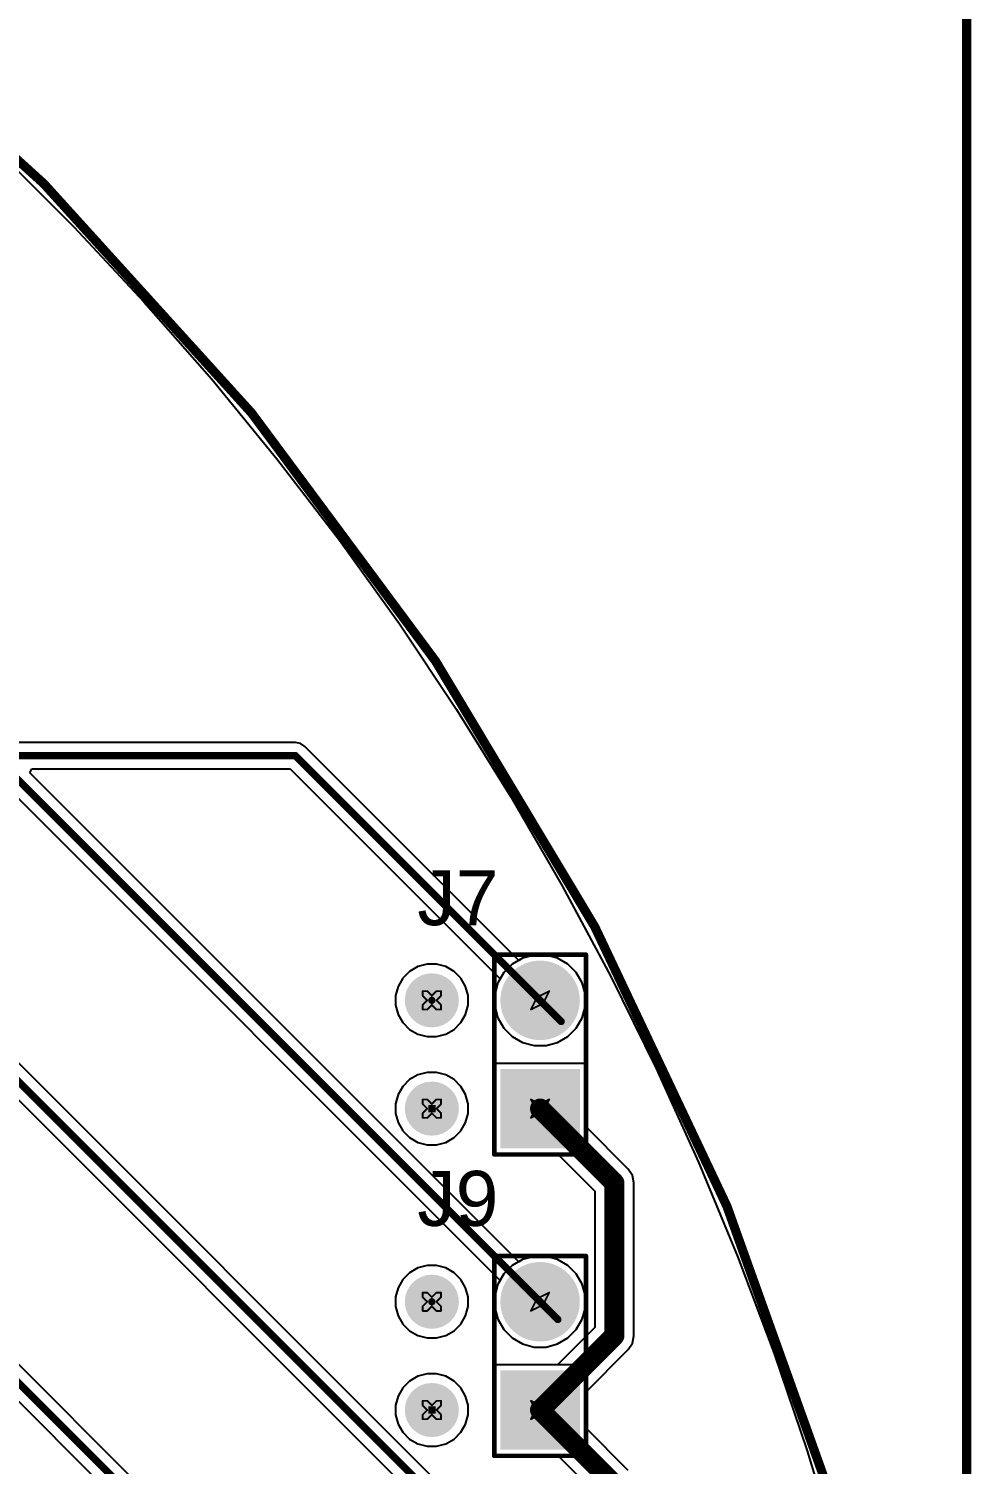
# Model space of a CAD drawing. Header units: inches. Extents: x -89 to 427, y -87 to 99.
# Drawn here: x 61.32 to 87.44, y 26.26 to 66.04 of the extents above; entities that cross this region are included whole.
import ezdxf

# ---------------------------------------------------------------- set-up
doc = ezdxf.new("R2010")
doc.units = ezdxf.units.IN
for name, color, linetype in [('Board_Outline', 56, 'Continuous'), ('Bottom Layer', 5, 'Continuous'), ('Bottom Solder', 6, 'Continuous'), ('Dimension', 6, 'Continuous'), ('Drill Drawing', 1, 'Continuous'), ('Multi-Layer', 9, 'Continuous'), ('Pad Holes', 156, 'Continuous'), ('Top Layer', 1, 'Continuous'), ('Top Overlay', 2, 'Continuous'), ('Top Solder', 216, 'Continuous')]:
    doc.layers.add(name, color=color, linetype=linetype)
doc.styles.add('Arial', font='', dxfattribs={"height": 0.2})
doc.styles.get('Arial').set_extended_font_data('Arial')

msp = doc.modelspace()

# ---------------------------------------------------------------- hatches: boundary and pattern name
at = {"layer": 'Bottom Layer'}
h = msp.add_hatch(color=5, dxfattribs=at)
edge = h.paths.add_edge_path()
edge.add_arc((75.4888, 39.11738176), 1.00000054, 0, 360)
h = msp.add_hatch(color=5, dxfattribs=at)
edge = h.paths.add_edge_path()
edge.add_arc((75.4888, 39.11738176), 1.00000054, 0, 360)
for points in [[(74.48879946, 35.11738214), (74.48879946, 37.11738321999999), (76.48880054, 37.11738321999999), (76.48880054, 35.11738214)], [(74.48879946, 35.11738214), (74.48879946, 37.11738321999999), (76.48880054, 37.11738321999999), (76.48880054, 35.11738214)], [(74.48879946, 26.76642856), (74.48879946, 28.76642963999999), (76.48880054, 28.76642963999999), (76.48880054, 26.76642856)], [(74.48879946, 26.76642856), (74.48879946, 28.76642963999999), (76.48880054, 28.76642963999999), (76.48880054, 26.76642856)]]:
    msp.add_hatch(color=5, dxfattribs=at).paths.add_polyline_path(points)
h = msp.add_hatch(color=5, dxfattribs=at)
edge = h.paths.add_edge_path()
edge.add_arc((75.4888, 30.76642818), 1.00000054, 0, 360)
h = msp.add_hatch(color=5, dxfattribs=at)
edge = h.paths.add_edge_path()
edge.add_arc((75.4888, 30.76642818), 1.00000054, 0, 360)
at = {"layer": 'Bottom Solder'}
h = msp.add_hatch(color=6, dxfattribs=at)
edge = h.paths.add_edge_path()
edge.add_arc((75.4888, 39.11738176), 1.10160054, 0, 360)
h = msp.add_hatch(color=6, dxfattribs=at)
edge = h.paths.add_edge_path()
edge.add_arc((75.4888, 39.11738176), 1.10160054, 0, 360)
h = msp.add_hatch(color=6, dxfattribs=at)
edge = h.paths.add_edge_path()
edge.add_arc((72.48880092, 39.11738176), 0.1016, 0, 360)
for points in [[(74.38719945999999, 35.01578214), (74.38719945999999, 37.21898322), (76.59040054, 37.21898322), (76.59040054, 35.01578214)], [(74.38719945999999, 35.01578214), (74.38719945999999, 37.21898322), (76.59040054, 37.21898322), (76.59040054, 35.01578214)], [(72.38720092, 36.01578268), (72.38720092, 36.21898268), (72.59040092, 36.21898268), (72.59040092, 36.01578268)], [(74.38719945999999, 26.66482856), (74.38719945999999, 28.86802964), (76.59040054, 28.86802964), (76.59040054, 26.66482856)], [(74.38719945999999, 26.66482856), (74.38719945999999, 28.86802964), (76.59040054, 28.86802964), (76.59040054, 26.66482856)], [(72.38720092, 27.6648291), (72.38720092, 27.8680291), (72.59040092, 27.8680291), (72.59040092, 27.6648291)]]:
    msp.add_hatch(color=6, dxfattribs=at).paths.add_polyline_path(points)
h = msp.add_hatch(color=6, dxfattribs=at)
edge = h.paths.add_edge_path()
edge.add_arc((75.4888, 30.76642818), 1.10160054, 0, 360)
h = msp.add_hatch(color=6, dxfattribs=at)
edge = h.paths.add_edge_path()
edge.add_arc((75.4888, 30.76642818), 1.10160054, 0, 360)
h = msp.add_hatch(color=6, dxfattribs=at)
edge = h.paths.add_edge_path()
edge.add_arc((72.48880092, 30.76642818), 0.1016, 0, 360)
at = {"layer": 'Multi-Layer'}
h = msp.add_hatch(color=9, dxfattribs=at)
edge = h.paths.add_edge_path()
edge.add_arc((75.4888, 39.11738176), 1.00000054, 0, 360)
h = msp.add_hatch(color=9, dxfattribs=at)
edge = h.paths.add_edge_path()
edge.add_arc((75.4888, 39.11738176), 1.00000054, 0, 360)
for points in [[(74.48879946, 35.11738214), (74.48879946, 37.11738321999999), (76.48880054, 37.11738321999999), (76.48880054, 35.11738214)], [(74.48879946, 35.11738214), (74.48879946, 37.11738321999999), (76.48880054, 37.11738321999999), (76.48880054, 35.11738214)], [(74.48879946, 26.76642856), (74.48879946, 28.76642963999999), (76.48880054, 28.76642963999999), (76.48880054, 26.76642856)], [(74.48879946, 26.76642856), (74.48879946, 28.76642963999999), (76.48880054, 28.76642963999999), (76.48880054, 26.76642856)]]:
    msp.add_hatch(color=9, dxfattribs=at).paths.add_polyline_path(points)
h = msp.add_hatch(color=9, dxfattribs=at)
edge = h.paths.add_edge_path()
edge.add_arc((75.4888, 30.76642818), 1.00000054, 0, 360)
h = msp.add_hatch(color=9, dxfattribs=at)
edge = h.paths.add_edge_path()
edge.add_arc((75.4888, 30.76642818), 1.00000054, 0, 360)
at = {"layer": 'Pad Holes'}
h = msp.add_hatch(color=7, dxfattribs=at)
edge = h.paths.add_edge_path()
edge.add_arc((72.48880092, 39.11738176), 0.7499985, 0, 360)
h = msp.add_hatch(color=7, dxfattribs=at)
edge = h.paths.add_edge_path()
edge.add_arc((75.4888, 39.11738176), 0.5999987999999999, 0, 360)
h = msp.add_hatch(color=7, dxfattribs=at)
edge = h.paths.add_edge_path()
edge.add_arc((75.4888, 39.11738176), 0.5999987999999999, 0, 360)
h = msp.add_hatch(color=7, dxfattribs=at)
edge = h.paths.add_edge_path()
edge.add_arc((72.48880092, 36.11738268), 0.7499985, 0, 360)
h = msp.add_hatch(color=7, dxfattribs=at)
edge = h.paths.add_edge_path()
edge.add_arc((75.4888, 36.11738268), 0.5999987999999999, 0, 360)
h = msp.add_hatch(color=7, dxfattribs=at)
edge = h.paths.add_edge_path()
edge.add_arc((75.4888, 36.11738268), 0.5999987999999999, 0, 360)
h = msp.add_hatch(color=7, dxfattribs=at)
edge = h.paths.add_edge_path()
edge.add_arc((72.48880092, 30.76642818), 0.7499985, 0, 360)
h = msp.add_hatch(color=7, dxfattribs=at)
edge = h.paths.add_edge_path()
edge.add_arc((75.4888, 30.76642818), 0.5999987999999999, 0, 360)
h = msp.add_hatch(color=7, dxfattribs=at)
edge = h.paths.add_edge_path()
edge.add_arc((75.4888, 30.76642818), 0.5999987999999999, 0, 360)
h = msp.add_hatch(color=7, dxfattribs=at)
edge = h.paths.add_edge_path()
edge.add_arc((72.48880092, 27.7664291), 0.7499985, 0, 360)
h = msp.add_hatch(color=7, dxfattribs=at)
edge = h.paths.add_edge_path()
edge.add_arc((75.4888, 27.7664291), 0.5999987999999999, 0, 360)
h = msp.add_hatch(color=7, dxfattribs=at)
edge = h.paths.add_edge_path()
edge.add_arc((75.4888, 27.7664291), 0.5999987999999999, 0, 360)
at = {"layer": 'Top Layer'}
h = msp.add_hatch(color=1, dxfattribs=at)
edge = h.paths.add_edge_path()
edge.add_arc((75.4888, 39.11738176), 1.00000054, 0, 360)
h = msp.add_hatch(color=1, dxfattribs=at)
edge = h.paths.add_edge_path()
edge.add_arc((75.4888, 39.11738176), 1.00000054, 0, 360)
for points in [[(74.48879946, 35.11738214), (74.48879946, 37.11738321999999), (76.48880054, 37.11738321999999), (76.48880054, 35.11738214)], [(74.48879946, 35.11738214), (74.48879946, 37.11738321999999), (76.48880054, 37.11738321999999), (76.48880054, 35.11738214)], [(74.48879946, 26.76642856), (74.48879946, 28.76642963999999), (76.48880054, 28.76642963999999), (76.48880054, 26.76642856)], [(74.48879946, 26.76642856), (74.48879946, 28.76642963999999), (76.48880054, 28.76642963999999), (76.48880054, 26.76642856)]]:
    msp.add_hatch(color=1, dxfattribs=at).paths.add_polyline_path(points)
h = msp.add_hatch(color=1, dxfattribs=at)
edge = h.paths.add_edge_path()
edge.add_arc((75.4888, 30.76642818), 1.00000054, 0, 360)
h = msp.add_hatch(color=1, dxfattribs=at)
edge = h.paths.add_edge_path()
edge.add_arc((75.4888, 30.76642818), 1.00000054, 0, 360)
at = {"layer": 'Top Solder'}
h = msp.add_hatch(color=216, dxfattribs=at)
edge = h.paths.add_edge_path()
edge.add_arc((75.4888, 39.11738176), 1.10160054, 0, 360)
h = msp.add_hatch(color=216, dxfattribs=at)
edge = h.paths.add_edge_path()
edge.add_arc((75.4888, 39.11738176), 1.10160054, 0, 360)
h = msp.add_hatch(color=216, dxfattribs=at)
edge = h.paths.add_edge_path()
edge.add_arc((72.48880092, 39.11738176), 0.1016, 0, 360)
for points in [[(74.38719945999999, 35.01578214), (74.38719945999999, 37.21898322), (76.59040054, 37.21898322), (76.59040054, 35.01578214)], [(74.38719945999999, 35.01578214), (74.38719945999999, 37.21898322), (76.59040054, 37.21898322), (76.59040054, 35.01578214)], [(72.38720092, 36.01578268), (72.38720092, 36.21898268), (72.59040092, 36.21898268), (72.59040092, 36.01578268)], [(74.38719945999999, 26.66482856), (74.38719945999999, 28.86802964), (76.59040054, 28.86802964), (76.59040054, 26.66482856)], [(74.38719945999999, 26.66482856), (74.38719945999999, 28.86802964), (76.59040054, 28.86802964), (76.59040054, 26.66482856)], [(72.38720092, 27.6648291), (72.38720092, 27.8680291), (72.59040092, 27.8680291), (72.59040092, 27.6648291)]]:
    msp.add_hatch(color=216, dxfattribs=at).paths.add_polyline_path(points)
h = msp.add_hatch(color=216, dxfattribs=at)
edge = h.paths.add_edge_path()
edge.add_arc((75.4888, 30.76642818), 1.10160054, 0, 360)
h = msp.add_hatch(color=216, dxfattribs=at)
edge = h.paths.add_edge_path()
edge.add_arc((75.4888, 30.76642818), 1.10160054, 0, 360)
h = msp.add_hatch(color=216, dxfattribs=at)
edge = h.paths.add_edge_path()
edge.add_arc((72.48880092, 30.76642818), 0.1016, 0, 360)

# ---------------------------------------------------------------- linework, layer by layer
at = {"layer": 'Board_Outline', "const_width": 0.254}
msp.add_lwpolyline([(87.3125, 0, 1), (-87.3125, 0, 1)], format="xyb", close=True, dxfattribs=at)
at = {"layer": 'Bottom Layer'}
for p, q in [((60.54885273999999, 62.5634385), (62.56347659999999, 60.54881464)), ((62.56347659999999, 60.54881464), (64.51106478, 58.46939029999999)), ((64.51106478, 58.46939029999999), (66.3895929, 56.32734226)), ((66.3895929, 56.32734226), (68.19700356, 54.12500478)), ((68.19700356, 54.12500478), (69.93140446, 51.8646918)), ((69.93140446, 51.8646918), (71.59094394, 49.54880362)), ((71.59094394, 49.54880362), (73.1738186, 47.17986246)), ((73.1738186, 47.17986246), (74.67833934000001, 44.76039562)), ((68.70836652, 46.26036976), (-33.83278476, 46.26036976)), ((68.70837922, 46.26037229999999), (68.70836652, 46.26036976)), ((68.84712672, 46.23277012), (68.70837922, 46.26037229999999)), ((68.96475412, 46.15417744), (68.84712672, 46.23277012)), ((74.89587764, 40.22305138), (68.96475412, 46.15417744)), ((61.35007287999999, 45.41790255999999), (61.39867578, 45.53523532)), ((74.89588017999999, 31.87210034), (61.35007287999999, 45.41790255999999)), ((61.39867578, 45.53523532), (68.55819663999999, 45.53523532)), ((68.55819663999999, 45.53523532), (74.38313038, 39.71030412)), ((74.89588017999999, 23.52114676), (53.45631676, 44.96070002)), ((60.66444052, 45.07803532), (74.38313038, 31.35935308)), ((52.77068694, 44.62083024), (74.38313038, 23.0083995)), ((74.67833934000001, 44.76039562), (76.10282468, 42.29311074)), ((44.87693082, 44.16363278), (74.38313038, 14.65744338)), ((74.89588017999999, 15.17019318), (45.56256826, 44.50349494)), ((76.10282468, 42.29311074), (77.44590047999999, 39.78039034)), ((75.00477506, 40.285924), (74.89587764, 40.22305138)), ((75.32370762, 40.3713823), (75.00477506, 40.285924)), ((75.65389238, 40.3713823), (75.32370762, 40.3713823)), ((75.97282494, 40.285924), (75.65389238, 40.3713823)), ((76.25877306, 40.12083162), (75.97282494, 40.285924)), ((71.87233022, 39.92078122), (71.68540146, 39.73385245999999)), ((72.10127057999999, 40.05296027999999), (71.87233022, 39.92078122)), ((72.35662185999999, 40.12138026), (72.10127057999999, 40.05296027999999)), ((72.62097997999999, 40.12138026), (72.35662185999999, 40.12138026)), ((72.87633126, 40.05296027999999), (72.62097997999999, 40.12138026)), ((73.10527162, 39.92078122), (72.87633126, 40.05296027999999)), ((73.29220038, 39.73385245999999), (73.10527162, 39.92078122)), ((76.49224986, 39.88735482), (76.25877306, 40.12083162)), ((76.65734223999999, 39.6014067), (76.49224986, 39.88735482)), ((77.44590047999999, 39.78039034), (78.70599956, 37.22516558)), ((71.5532224, 39.5049121), (71.48480242, 39.24956082)), ((71.68540146, 39.73385245999999), (71.5532224, 39.5049121)), ((73.42437944, 39.5049121), (73.29220038, 39.73385245999999)), ((73.49279942, 39.24956082), (73.42437944, 39.5049121)), ((74.32025775999999, 39.6014067), (74.23479945999999, 39.28247414)), ((74.38313038, 39.71030412), (74.32025775999999, 39.6014067)), ((76.74280053999999, 39.28247414), (76.65734223999999, 39.6014067)), ((71.48480242, 39.24956082), (71.48480242, 38.98520269999999)), ((71.48480242, 38.98520269999999), (71.5532224, 38.72985142)), ((73.42437944, 38.72985142), (73.49279942, 38.98520269999999)), ((73.49279942, 38.98520269999999), (73.49279942, 39.24956082)), ((74.23479945999999, 39.28247414), (74.23479945999999, 38.95228938)), ((76.74280053999999, 38.95228938), (76.74280053999999, 39.28247414)), ((71.5532224, 38.72985142), (71.68540146, 38.50091106)), ((73.29220038, 38.50091106), (73.42437944, 38.72985142)), ((74.23479945999999, 38.95228938), (74.32025775999999, 38.63335682)), ((74.32025775999999, 38.63335682), (74.48535014, 38.3474087)), ((76.49224986, 38.3474087), (76.65734223999999, 38.63335682)), ((76.65734223999999, 38.63335682), (76.74280053999999, 38.95228938)), ((71.68540146, 38.50091106), (71.87233022, 38.3139823)), ((71.87233022, 38.3139823), (72.10127057999999, 38.18180323999999)), ((72.87633126, 38.18180323999999), (73.10527162, 38.3139823)), ((73.10527162, 38.3139823), (73.29220038, 38.50091106)), ((74.48535014, 38.3474087), (74.71882694, 38.1139319)), ((76.25877306, 38.1139319), (76.49224986, 38.3474087)), ((72.10127057999999, 38.18180323999999), (72.35662185999999, 38.11338326)), ((72.35662185999999, 38.11338326), (72.62097997999999, 38.11338326)), ((72.62097997999999, 38.11338326), (72.87633126, 38.18180323999999)), ((74.71882694, 38.1139319), (75.00477506, 37.94883952)), ((75.00477506, 37.94883952), (75.32370762, 37.86338122)), ((75.32370762, 37.86338122), (75.65389238, 37.86338122)), ((75.65389238, 37.86338122), (75.97282494, 37.94883952)), ((75.97282494, 37.94883952), (76.25877306, 38.1139319)), ((72.10127057999999, 37.0529612), (71.87233022, 36.92078214)), ((72.35662185999999, 37.12138117999999), (72.10127057999999, 37.0529612)), ((72.62097997999999, 37.12138117999999), (72.35662185999999, 37.12138117999999)), ((72.87633126, 37.0529612), (72.62097997999999, 37.12138117999999)), ((73.10527162, 36.92078214), (72.87633126, 37.0529612)), ((76.74280053999999, 37.37138322), (74.23479945999999, 37.37138322)), ((74.23479945999999, 37.37138322), (74.23479945999999, 34.86338214)), ((76.74280053999999, 35.63249922), (76.74280053999999, 37.37138322)), ((78.70599956, 37.22516558), (79.88183159999998, 34.63004758)), ((71.68540146, 36.73385338), (71.5532224, 36.50491302)), ((71.87233022, 36.92078214), (71.68540146, 36.73385338)), ((73.29220038, 36.73385338), (73.10527162, 36.92078214)), ((73.42437944, 36.50491302), (73.29220038, 36.73385338)), ((71.5532224, 36.50491302), (71.48480242, 36.24956174)), ((71.48480242, 36.24956174), (71.48480242, 35.98520362)), ((73.49279942, 36.24956174), (73.42437944, 36.50491302)), ((73.49279942, 35.98520362), (73.49279942, 36.24956174)), ((71.48480242, 35.98520362), (71.5532224, 35.72985234)), ((73.42437944, 35.72985234), (73.49279942, 35.98520362)), ((71.5532224, 35.72985234), (71.68540146, 35.50091198)), ((71.68540146, 35.50091198), (71.87233022, 35.31398322)), ((73.10527162, 35.31398322), (73.29220038, 35.50091198)), ((73.29220038, 35.50091198), (73.42437944, 35.72985234)), ((77.93075854, 34.44454122), (76.74280053999999, 35.63249922)), ((71.87233022, 35.31398322), (72.10127057999999, 35.18180416)), ((72.10127057999999, 35.18180416), (72.35662185999999, 35.11338418)), ((72.35662185999999, 35.11338418), (72.62097997999999, 35.11338418)), ((72.62097997999999, 35.11338418), (72.87633126, 35.18180416)), ((72.87633126, 35.18180416), (73.10527162, 35.31398322)), ((74.23479945999999, 34.86338214), (75.97368345999999, 34.86338214)), ((75.97368345999999, 34.86338214), (77.00235044, 33.83471515999999)), ((79.88183159999998, 34.63004758), (80.97213422, 31.99783034)), ((78.04865263999999, 34.26810519999999), (77.93075854, 34.44454122)), ((78.09004956, 34.05998268), (78.04865263999999, 34.26810519999999)), ((77.00235044, 33.83471515999999), (77.00235044, 30.04909662)), ((78.09004956, 29.82382909999999), (78.09004956, 34.05998268)), ((75.00477506, 31.93497042), (74.89588017999999, 31.87210034)), ((75.32370762, 32.02042872), (75.00477506, 31.93497042)), ((75.65389238, 32.02042872), (75.32370762, 32.02042872)), ((75.97282494, 31.93497042), (75.65389238, 32.02042872)), ((76.25877306, 31.76987804), (75.97282494, 31.93497042)), ((80.97213422, 31.99783034), (81.97571108, 29.33138914)), ((71.87233022, 31.56982764), (71.68540146, 31.38289888)), ((72.10127057999999, 31.70200669999999), (71.87233022, 31.56982764)), ((72.35662185999999, 31.77042668), (72.10127057999999, 31.70200669999999)), ((72.62097997999999, 31.77042668), (72.35662185999999, 31.77042668)), ((72.87633126, 31.70200669999999), (72.62097997999999, 31.77042668)), ((73.10527162, 31.56982764), (72.87633126, 31.70200669999999)), ((73.29220038, 31.38289888), (73.10527162, 31.56982764)), ((76.49224986, 31.53640124), (76.25877306, 31.76987804)), ((76.65734223999999, 31.25045312), (76.49224986, 31.53640124)), ((71.5532224, 31.15395852), (71.48480242, 30.89860724)), ((71.68540146, 31.38289888), (71.5532224, 31.15395852)), ((73.42437944, 31.15395852), (73.29220038, 31.38289888)), ((73.49279942, 30.89860724), (73.42437944, 31.15395852)), ((74.32025775999999, 31.25045312), (74.23479945999999, 30.93152056)), ((74.38313038, 31.35935308), (74.32025775999999, 31.25045312)), ((76.74280053999999, 30.93152056), (76.65734223999999, 31.25045312)), ((71.48480242, 30.89860724), (71.48480242, 30.63424912)), ((71.48480242, 30.63424912), (71.5532224, 30.37889784)), ((73.42437944, 30.37889784), (73.49279942, 30.63424912)), ((73.49279942, 30.63424912), (73.49279942, 30.89860724)), ((74.23479945999999, 30.93152056), (74.23479945999999, 30.6013358)), ((76.74280053999999, 30.6013358), (76.74280053999999, 30.93152056)), ((71.5532224, 30.37889784), (71.68540146, 30.14995747999999)), ((73.29220038, 30.14995747999999), (73.42437944, 30.37889784)), ((74.23479945999999, 30.6013358), (74.32025775999999, 30.28240324)), ((74.32025775999999, 30.28240324), (74.48535014, 29.99645512)), ((76.49224986, 29.99645512), (76.65734223999999, 30.28240324)), ((76.65734223999999, 30.28240324), (76.74280053999999, 30.6013358)), ((71.68540146, 30.14995747999999), (71.87233022, 29.96302872)), ((71.87233022, 29.96302872), (72.10127057999999, 29.83084966)), ((72.87633126, 29.83084966), (73.10527162, 29.96302872)), ((73.10527162, 29.96302872), (73.29220038, 30.14995747999999)), ((74.48535014, 29.99645512), (74.71882694, 29.76297832)), ((77.00235044, 30.04909662), (75.97368345999999, 29.02042964)), ((76.25877306, 29.76297832), (76.49224986, 29.99645512)), ((72.10127057999999, 29.83084966), (72.35662185999999, 29.76242968)), ((72.35662185999999, 29.76242968), (72.62097997999999, 29.76242968)), ((72.62097997999999, 29.76242968), (72.87633126, 29.83084966)), ((74.71882694, 29.76297832), (75.00477506, 29.59788594)), ((75.00477506, 29.59788594), (75.32370762, 29.51242764)), ((75.32370762, 29.51242764), (75.65389238, 29.51242764)), ((75.65389238, 29.51242764), (75.97282494, 29.59788594)), ((75.97282494, 29.59788594), (76.25877306, 29.76297832)), ((76.74280053999999, 28.25131256), (77.93075854, 29.43927056)), ((77.93075854, 29.43927056), (78.04865263999999, 29.61570658)), ((78.04865263999999, 29.61570658), (78.09004956, 29.82382909999999)), ((81.97571108, 29.33138914), (82.8915157, 26.63352052)), ((72.10127057999999, 28.70200762), (71.87233022, 28.56982856)), ((72.35662185999999, 28.7704276), (72.10127057999999, 28.70200762)), ((72.62097997999999, 28.7704276), (72.35662185999999, 28.7704276)), ((72.87633126, 28.70200762), (72.62097997999999, 28.7704276)), ((73.10527162, 28.56982856), (72.87633126, 28.70200762)), ((75.97368345999999, 29.02042964), (74.23479945999999, 29.02042964)), ((74.23479945999999, 29.02042964), (74.23479945999999, 26.51242856)), ((71.68540146, 28.3828998), (71.5532224, 28.15395944)), ((71.87233022, 28.56982856), (71.68540146, 28.3828998)), ((73.29220038, 28.3828998), (73.10527162, 28.56982856)), ((73.42437944, 28.15395944), (73.29220038, 28.3828998)), ((76.74280053999999, 27.28154564), (76.74280053999999, 28.25131256)), ((71.5532224, 28.15395944), (71.48480242, 27.89860816)), ((71.48480242, 27.89860816), (71.48480242, 27.63425004)), ((73.49279942, 27.89860816), (73.42437944, 28.15395944)), ((73.49279942, 27.63425004), (73.49279942, 27.89860816)), ((71.48480242, 27.63425004), (71.5532224, 27.37889876)), ((73.42437944, 27.37889876), (73.49279942, 27.63425004)), ((71.5532224, 27.37889876), (71.68540146, 27.1499584)), ((71.68540146, 27.1499584), (71.87233022, 26.96302964)), ((73.10527162, 26.96302964), (73.29220038, 27.1499584)), ((73.29220038, 27.1499584), (73.42437944, 27.37889876)), ((77.93075854, 26.09358764), (76.74280053999999, 27.28154564)), ((71.87233022, 26.96302964), (72.10127057999999, 26.83085058)), ((72.10127057999999, 26.83085058), (72.35662185999999, 26.7624306)), ((72.35662185999999, 26.7624306), (72.62097997999999, 26.7624306)), ((72.62097997999999, 26.7624306), (72.87633126, 26.83085058)), ((72.87633126, 26.83085058), (73.10527162, 26.96302964)), ((74.23479945999999, 26.51242856), (75.97368345999999, 26.51242856)), ((75.97368345999999, 26.51242856), (77.00235044, 25.48376158)), ((82.8915157, 26.63352052), (83.71856256, 23.9071023))]:
    msp.add_line(p, q, dxfattribs=at)
for points, const_width in [([(-33.83279746, 45.89780254), (68.70837922, 45.89780254)], 0.2032), ([(68.70837922, 45.89780254), (76.07321081999999, 38.53297094)], 0.2032), ([(60.8146231, 45.44060254), (75.97956101999999, 30.27567224)], 0.2032), ([(52.92086952, 44.98339746), (75.7886089, 22.11567078)], 0.2032), ([(45.0271134, 44.5262), (75.48879746, 14.0645261)], 0.2032), ([(76.07321081999999, 38.53297094), (76.0732159, 38.53297094)], 0.2032), ([(75.4888, 36.11738268), (77.5462, 34.05998268)], 0.5588), ([(77.5462, 29.82382909999999), (77.5462, 34.05998268)], 0.5588), ([(75.4888, 27.7664291), (77.5462, 29.82382909999999)], 0.5588), ([(75.4888, 27.7664291), (77.5462, 25.7090291)], 0.5588)]:
    msp.add_lwpolyline(points, dxfattribs=dict(at, const_width=const_width))
for points, const_width in [([(68.65757921999999, 45.89780254, 1), (68.75917922, 45.89780254, 1)], 0.1016), ([(68.65757921999999, 45.89780254, 1), (68.75917922, 45.89780254, 1)], 0.1016), ([(76.02241081999999, 38.53297094, 1), (76.12401082, 38.53297094, 1)], 0.1016), ([(76.02241081999999, 38.53297094, 1), (76.12401082, 38.53297094, 1)], 0.1016), ([(76.0224159, 38.53297094, 1), (76.1240159, 38.53297094, 1)], 0.1016), ([(75.34909999999999, 36.11738268, 1), (75.6285, 36.11738268, 1)], 0.2794), ([(77.4065, 34.05998268, 1), (77.68589999999999, 34.05998268, 1)], 0.2794), ([(77.4065, 34.05998268, 1), (77.68589999999999, 34.05998268, 1)], 0.2794), ([(75.92876102, 30.27567224, 1), (76.03036101999999, 30.27567224, 1)], 0.1016), ([(77.4065, 29.82382909999999, 1), (77.68589999999999, 29.82382909999999, 1)], 0.2794), ([(77.4065, 29.82382909999999, 1), (77.68589999999999, 29.82382909999999, 1)], 0.2794), ([(75.34909999999999, 27.7664291, 1), (75.6285, 27.7664291, 1)], 0.2794), ([(75.34909999999999, 27.7664291, 1), (75.6285, 27.7664291, 1)], 0.2794)]:
    msp.add_lwpolyline(points, format="xyb", close=True, dxfattribs=dict(at, const_width=const_width))
at = {"layer": 'Dimension', "const_width": 0.254}
msp.add_lwpolyline([(87.3125, 0.3809999999999999), (87.3125, 98.83139999999999)], dxfattribs=at)
at = {"layer": 'Drill Drawing', "const_width": 0.0508}
for points in [[(72.23480092, 39.24438176), (72.23480092, 39.37138176)], [(72.23480092, 39.37138176), (72.36180092, 39.37138176)], [(72.36180092, 39.37138176), (72.48880092, 39.24438176)], [(72.48880092, 39.24438176), (72.61580092, 39.37138176)], [(72.61580092, 39.37138176), (72.74280092, 39.37138176)], [(72.74280092, 39.24438176), (72.74280092, 39.37138176)], [(75.2348, 39.37138176), (75.4888, 39.24438176)], [(75.2348, 39.37138176), (75.3618, 39.11738176)], [(75.4888, 39.24438176), (75.7428, 39.37138176)], [(75.6158, 39.11738176), (75.7428, 39.37138176)], [(72.23480092, 39.24438176), (72.36180092, 39.11738176)], [(72.23480092, 38.99038176), (72.36180092, 39.11738176)], [(72.23480092, 38.86338176), (72.23480092, 38.99038176)], [(72.36180092, 38.86338176), (72.48880092, 38.99038176)], [(72.48880092, 38.99038176), (72.61580092, 38.86338176)], [(72.61580092, 39.11738176), (72.74280092, 39.24438176)], [(72.61580092, 39.11738176), (72.74280092, 38.99038176)], [(72.74280092, 38.86338176), (72.74280092, 38.99038176)], [(75.2348, 38.86338176), (75.3618, 39.11738176)], [(75.2348, 38.86338176), (75.4888, 38.99038176)], [(75.4888, 38.99038176), (75.7428, 38.86338176)], [(75.6158, 39.11738176), (75.7428, 38.86338176)], [(72.23480092, 38.86338176), (72.36180092, 38.86338176)], [(72.61580092, 38.86338176), (72.74280092, 38.86338176)], [(72.23480092, 36.24438268), (72.23480092, 36.37138268)], [(72.23480092, 36.37138268), (72.36180092, 36.37138268)], [(72.23480092, 36.24438268), (72.36180092, 36.11738268)], [(72.36180092, 36.37138268), (72.48880092, 36.24438268)], [(72.48880092, 36.24438268), (72.61580092, 36.37138268)], [(72.61580092, 36.37138268), (72.74280092, 36.37138268)], [(72.61580092, 36.11738268), (72.74280092, 36.24438268)], [(72.74280092, 36.24438268), (72.74280092, 36.37138268)], [(75.2348, 36.37138268), (75.4888, 36.24438268)], [(75.2348, 36.37138268), (75.3618, 36.11738268)], [(75.4888, 36.24438268), (75.7428, 36.37138268)], [(75.6158, 36.11738268), (75.7428, 36.37138268)], [(72.23480092, 35.99038268), (72.36180092, 36.11738268)], [(72.23480092, 35.86338268), (72.23480092, 35.99038268)], [(72.23480092, 35.86338268), (72.36180092, 35.86338268)], [(72.36180092, 35.86338268), (72.48880092, 35.99038268)], [(72.48880092, 35.99038268), (72.61580092, 35.86338268)], [(72.61580092, 36.11738268), (72.74280092, 35.99038268)], [(72.61580092, 35.86338268), (72.74280092, 35.86338268)], [(72.74280092, 35.86338268), (72.74280092, 35.99038268)], [(75.2348, 35.86338268), (75.3618, 36.11738268)], [(75.2348, 35.86338268), (75.4888, 35.99038268)], [(75.4888, 35.99038268), (75.7428, 35.86338268)], [(75.6158, 36.11738268), (75.7428, 35.86338268)], [(72.23480092, 30.89342818), (72.23480092, 31.02042818)], [(72.23480092, 31.02042818), (72.36180092, 31.02042818)], [(72.36180092, 31.02042818), (72.48880092, 30.89342818)], [(72.48880092, 30.89342818), (72.61580092, 31.02042818)], [(72.61580092, 31.02042818), (72.74280092, 31.02042818)], [(72.74280092, 30.89342818), (72.74280092, 31.02042818)], [(75.2348, 31.02042818), (75.4888, 30.89342818)], [(75.2348, 31.02042818), (75.3618, 30.76642818)], [(75.4888, 30.89342818), (75.7428, 31.02042818)], [(75.6158, 30.76642818), (75.7428, 31.02042818)], [(72.23480092, 30.89342818), (72.36180092, 30.76642818)], [(72.23480092, 30.63942818), (72.36180092, 30.76642818)], [(72.23480092, 30.51242818), (72.23480092, 30.63942818)], [(72.36180092, 30.51242818), (72.48880092, 30.63942818)], [(72.48880092, 30.63942818), (72.61580092, 30.51242818)], [(72.61580092, 30.76642818), (72.74280092, 30.89342818)], [(72.61580092, 30.76642818), (72.74280092, 30.63942818)], [(72.74280092, 30.51242818), (72.74280092, 30.63942818)], [(75.2348, 30.51242818), (75.3618, 30.76642818)], [(75.2348, 30.51242818), (75.4888, 30.63942818)], [(75.4888, 30.63942818), (75.7428, 30.51242818)], [(75.6158, 30.76642818), (75.7428, 30.51242818)], [(72.23480092, 30.51242818), (72.36180092, 30.51242818)], [(72.61580092, 30.51242818), (72.74280092, 30.51242818)], [(72.23480092, 27.8934291), (72.23480092, 28.0204291)], [(72.23480092, 28.0204291), (72.36180092, 28.0204291)], [(72.23480092, 27.8934291), (72.36180092, 27.7664291)], [(72.36180092, 28.0204291), (72.48880092, 27.8934291)], [(72.48880092, 27.8934291), (72.61580092, 28.0204291)], [(72.61580092, 28.0204291), (72.74280092, 28.0204291)], [(72.61580092, 27.7664291), (72.74280092, 27.8934291)], [(72.74280092, 27.8934291), (72.74280092, 28.0204291)], [(75.2348, 28.0204291), (75.4888, 27.8934291)], [(75.2348, 28.0204291), (75.3618, 27.7664291)], [(75.4888, 27.8934291), (75.7428, 28.0204291)], [(75.6158, 27.7664291), (75.7428, 28.0204291)], [(72.23480092, 27.6394291), (72.36180092, 27.7664291)], [(72.23480092, 27.51242909999999), (72.23480092, 27.6394291)], [(72.23480092, 27.51242909999999), (72.36180092, 27.51242909999999)], [(72.36180092, 27.51242909999999), (72.48880092, 27.6394291)], [(72.48880092, 27.6394291), (72.61580092, 27.51242909999999)], [(72.61580092, 27.7664291), (72.74280092, 27.6394291)], [(72.61580092, 27.51242909999999), (72.74280092, 27.51242909999999)], [(72.74280092, 27.51242909999999), (72.74280092, 27.6394291)], [(75.2348, 27.51242909999999), (75.3618, 27.7664291)], [(75.2348, 27.51242909999999), (75.4888, 27.6394291)], [(75.4888, 27.6394291), (75.7428, 27.51242909999999)], [(75.6158, 27.7664291), (75.7428, 27.51242909999999)]]:
    msp.add_lwpolyline(points, dxfattribs=at)
at = {"layer": 'Drill Drawing', "const_width": 0.0254}
for points in [[(72.22210092, 39.37138176, 1), (72.24750092, 39.37138176, 1)], [(72.22210092, 39.37138176, 1), (72.24750092, 39.37138176, 1)], [(72.34910092, 39.37138176, 1), (72.37450091999999, 39.37138176, 1)], [(72.34910092, 39.37138176, 1), (72.37450091999999, 39.37138176, 1)], [(72.60310091999999, 39.37138176, 1), (72.62850092000001, 39.37138176, 1)], [(72.60310091999999, 39.37138176, 1), (72.62850092000001, 39.37138176, 1)], [(72.73010092, 39.37138176, 1), (72.75550092, 39.37138176, 1)], [(72.73010092, 39.37138176, 1), (72.75550092, 39.37138176, 1)], [(75.2221, 39.37138176, 1), (75.24749999999999, 39.37138176, 1)], [(75.2221, 39.37138176, 1), (75.24749999999999, 39.37138176, 1)], [(75.7301, 39.37138176, 1), (75.7555, 39.37138176, 1)], [(75.7301, 39.37138176, 1), (75.7555, 39.37138176, 1)], [(72.22210092, 39.24438176, 1), (72.24750092, 39.24438176, 1)], [(72.22210092, 39.24438176, 1), (72.24750092, 39.24438176, 1)], [(72.22210092, 38.99038176, 1), (72.24750092, 38.99038176, 1)], [(72.22210092, 38.99038176, 1), (72.24750092, 38.99038176, 1)], [(72.34910092, 39.11738176, 1), (72.37450091999999, 39.11738176, 1)], [(72.34910092, 39.11738176, 1), (72.37450091999999, 39.11738176, 1)], [(72.47610092, 39.24438176, 1), (72.50150092, 39.24438176, 1)], [(72.47610092, 39.24438176, 1), (72.50150092, 39.24438176, 1)], [(72.47610092, 38.99038176, 1), (72.50150092, 38.99038176, 1)], [(72.47610092, 38.99038176, 1), (72.50150092, 38.99038176, 1)], [(72.60310091999999, 39.11738176, 1), (72.62850092000001, 39.11738176, 1)], [(72.60310091999999, 39.11738176, 1), (72.62850092000001, 39.11738176, 1)], [(72.73010092, 39.24438176, 1), (72.75550092, 39.24438176, 1)], [(72.73010092, 39.24438176, 1), (72.75550092, 39.24438176, 1)], [(72.73010092, 38.99038176, 1), (72.75550092, 38.99038176, 1)], [(72.73010092, 38.99038176, 1), (72.75550092, 38.99038176, 1)], [(75.34909999999999, 39.11738176, 1), (75.3745, 39.11738176, 1)], [(75.34909999999999, 39.11738176, 1), (75.3745, 39.11738176, 1)], [(75.47609999999999, 39.24438176, 1), (75.5015, 39.24438176, 1)], [(75.47609999999999, 39.24438176, 1), (75.5015, 39.24438176, 1)], [(75.47609999999999, 38.99038176, 1), (75.5015, 38.99038176, 1)], [(75.47609999999999, 38.99038176, 1), (75.5015, 38.99038176, 1)], [(75.6031, 39.11738176, 1), (75.6285, 39.11738176, 1)], [(75.6031, 39.11738176, 1), (75.6285, 39.11738176, 1)], [(72.22210092, 38.86338176, 1), (72.24750092, 38.86338176, 1)], [(72.22210092, 38.86338176, 1), (72.24750092, 38.86338176, 1)], [(72.34910092, 38.86338176, 1), (72.37450091999999, 38.86338176, 1)], [(72.34910092, 38.86338176, 1), (72.37450091999999, 38.86338176, 1)], [(72.60310091999999, 38.86338176, 1), (72.62850092000001, 38.86338176, 1)], [(72.60310091999999, 38.86338176, 1), (72.62850092000001, 38.86338176, 1)], [(72.73010092, 38.86338176, 1), (72.75550092, 38.86338176, 1)], [(72.73010092, 38.86338176, 1), (72.75550092, 38.86338176, 1)], [(75.2221, 38.86338176, 1), (75.24749999999999, 38.86338176, 1)], [(75.2221, 38.86338176, 1), (75.24749999999999, 38.86338176, 1)], [(75.7301, 38.86338176, 1), (75.7555, 38.86338176, 1)], [(75.7301, 38.86338176, 1), (75.7555, 38.86338176, 1)], [(72.22210092, 36.37138268, 1), (72.24750092, 36.37138268, 1)], [(72.22210092, 36.37138268, 1), (72.24750092, 36.37138268, 1)], [(72.22210092, 36.24438268, 1), (72.24750092, 36.24438268, 1)], [(72.22210092, 36.24438268, 1), (72.24750092, 36.24438268, 1)], [(72.34910092, 36.37138268, 1), (72.37450091999999, 36.37138268, 1)], [(72.34910092, 36.37138268, 1), (72.37450091999999, 36.37138268, 1)], [(72.47610092, 36.24438268, 1), (72.50150092, 36.24438268, 1)], [(72.47610092, 36.24438268, 1), (72.50150092, 36.24438268, 1)], [(72.60310091999999, 36.37138268, 1), (72.62850092000001, 36.37138268, 1)], [(72.60310091999999, 36.37138268, 1), (72.62850092000001, 36.37138268, 1)], [(72.73010092, 36.37138268, 1), (72.75550092, 36.37138268, 1)], [(72.73010092, 36.37138268, 1), (72.75550092, 36.37138268, 1)], [(72.73010092, 36.24438268, 1), (72.75550092, 36.24438268, 1)], [(72.73010092, 36.24438268, 1), (72.75550092, 36.24438268, 1)], [(75.2221, 36.37138268, 1), (75.24749999999999, 36.37138268, 1)], [(75.2221, 36.37138268, 1), (75.24749999999999, 36.37138268, 1)], [(75.47609999999999, 36.24438268, 1), (75.5015, 36.24438268, 1)], [(75.47609999999999, 36.24438268, 1), (75.5015, 36.24438268, 1)], [(75.7301, 36.37138268, 1), (75.7555, 36.37138268, 1)], [(75.7301, 36.37138268, 1), (75.7555, 36.37138268, 1)], [(72.22210092, 35.99038268, 1), (72.24750092, 35.99038268, 1)], [(72.22210092, 35.99038268, 1), (72.24750092, 35.99038268, 1)], [(72.22210092, 35.86338268, 1), (72.24750092, 35.86338268, 1)], [(72.22210092, 35.86338268, 1), (72.24750092, 35.86338268, 1)], [(72.34910092, 36.11738268, 1), (72.37450091999999, 36.11738268, 1)], [(72.34910092, 36.11738268, 1), (72.37450091999999, 36.11738268, 1)], [(72.34910092, 35.86338268, 1), (72.37450091999999, 35.86338268, 1)], [(72.34910092, 35.86338268, 1), (72.37450091999999, 35.86338268, 1)], [(72.47610092, 35.99038268, 1), (72.50150092, 35.99038268, 1)], [(72.47610092, 35.99038268, 1), (72.50150092, 35.99038268, 1)], [(72.60310091999999, 36.11738268, 1), (72.62850092000001, 36.11738268, 1)], [(72.60310091999999, 36.11738268, 1), (72.62850092000001, 36.11738268, 1)], [(72.60310091999999, 35.86338268, 1), (72.62850092000001, 35.86338268, 1)], [(72.60310091999999, 35.86338268, 1), (72.62850092000001, 35.86338268, 1)], [(72.73010092, 35.99038268, 1), (72.75550092, 35.99038268, 1)], [(72.73010092, 35.99038268, 1), (72.75550092, 35.99038268, 1)], [(72.73010092, 35.86338268, 1), (72.75550092, 35.86338268, 1)], [(72.73010092, 35.86338268, 1), (72.75550092, 35.86338268, 1)], [(75.2221, 35.86338268, 1), (75.24749999999999, 35.86338268, 1)], [(75.2221, 35.86338268, 1), (75.24749999999999, 35.86338268, 1)], [(75.34909999999999, 36.11738268, 1), (75.3745, 36.11738268, 1)], [(75.34909999999999, 36.11738268, 1), (75.3745, 36.11738268, 1)], [(75.47609999999999, 35.99038268, 1), (75.5015, 35.99038268, 1)], [(75.47609999999999, 35.99038268, 1), (75.5015, 35.99038268, 1)], [(75.6031, 36.11738268, 1), (75.6285, 36.11738268, 1)], [(75.6031, 36.11738268, 1), (75.6285, 36.11738268, 1)], [(75.7301, 35.86338268, 1), (75.7555, 35.86338268, 1)], [(75.7301, 35.86338268, 1), (75.7555, 35.86338268, 1)], [(72.22210092, 31.02042818, 1), (72.24750092, 31.02042818, 1)], [(72.22210092, 31.02042818, 1), (72.24750092, 31.02042818, 1)], [(72.34910092, 31.02042818, 1), (72.37450091999999, 31.02042818, 1)], [(72.34910092, 31.02042818, 1), (72.37450091999999, 31.02042818, 1)], [(72.60310091999999, 31.02042818, 1), (72.62850092000001, 31.02042818, 1)], [(72.60310091999999, 31.02042818, 1), (72.62850092000001, 31.02042818, 1)], [(72.73010092, 31.02042818, 1), (72.75550092, 31.02042818, 1)], [(72.73010092, 31.02042818, 1), (72.75550092, 31.02042818, 1)], [(75.2221, 31.02042818, 1), (75.24749999999999, 31.02042818, 1)], [(75.2221, 31.02042818, 1), (75.24749999999999, 31.02042818, 1)], [(75.7301, 31.02042818, 1), (75.7555, 31.02042818, 1)], [(75.7301, 31.02042818, 1), (75.7555, 31.02042818, 1)], [(72.22210092, 30.89342818, 1), (72.24750092, 30.89342818, 1)], [(72.22210092, 30.89342818, 1), (72.24750092, 30.89342818, 1)], [(72.22210092, 30.63942818, 1), (72.24750092, 30.63942818, 1)], [(72.22210092, 30.63942818, 1), (72.24750092, 30.63942818, 1)], [(72.34910092, 30.76642818, 1), (72.37450091999999, 30.76642818, 1)], [(72.34910092, 30.76642818, 1), (72.37450091999999, 30.76642818, 1)], [(72.47610092, 30.89342818, 1), (72.50150092, 30.89342818, 1)], [(72.47610092, 30.89342818, 1), (72.50150092, 30.89342818, 1)], [(72.47610092, 30.63942818, 1), (72.50150092, 30.63942818, 1)], [(72.47610092, 30.63942818, 1), (72.50150092, 30.63942818, 1)], [(72.60310091999999, 30.76642818, 1), (72.62850092000001, 30.76642818, 1)], [(72.60310091999999, 30.76642818, 1), (72.62850092000001, 30.76642818, 1)], [(72.73010092, 30.89342818, 1), (72.75550092, 30.89342818, 1)], [(72.73010092, 30.89342818, 1), (72.75550092, 30.89342818, 1)], [(72.73010092, 30.63942818, 1), (72.75550092, 30.63942818, 1)], [(72.73010092, 30.63942818, 1), (72.75550092, 30.63942818, 1)], [(75.34909999999999, 30.76642818, 1), (75.3745, 30.76642818, 1)], [(75.34909999999999, 30.76642818, 1), (75.3745, 30.76642818, 1)], [(75.47609999999999, 30.89342818, 1), (75.5015, 30.89342818, 1)], [(75.47609999999999, 30.89342818, 1), (75.5015, 30.89342818, 1)], [(75.47609999999999, 30.63942818, 1), (75.5015, 30.63942818, 1)], [(75.47609999999999, 30.63942818, 1), (75.5015, 30.63942818, 1)], [(75.6031, 30.76642818, 1), (75.6285, 30.76642818, 1)], [(75.6031, 30.76642818, 1), (75.6285, 30.76642818, 1)], [(72.22210092, 30.51242818, 1), (72.24750092, 30.51242818, 1)], [(72.22210092, 30.51242818, 1), (72.24750092, 30.51242818, 1)], [(72.34910092, 30.51242818, 1), (72.37450091999999, 30.51242818, 1)], [(72.34910092, 30.51242818, 1), (72.37450091999999, 30.51242818, 1)], [(72.60310091999999, 30.51242818, 1), (72.62850092000001, 30.51242818, 1)], [(72.60310091999999, 30.51242818, 1), (72.62850092000001, 30.51242818, 1)], [(72.73010092, 30.51242818, 1), (72.75550092, 30.51242818, 1)], [(72.73010092, 30.51242818, 1), (72.75550092, 30.51242818, 1)], [(75.2221, 30.51242818, 1), (75.24749999999999, 30.51242818, 1)], [(75.2221, 30.51242818, 1), (75.24749999999999, 30.51242818, 1)], [(75.7301, 30.51242818, 1), (75.7555, 30.51242818, 1)], [(75.7301, 30.51242818, 1), (75.7555, 30.51242818, 1)], [(72.22210092, 28.0204291, 1), (72.24750092, 28.0204291, 1)], [(72.22210092, 28.0204291, 1), (72.24750092, 28.0204291, 1)], [(72.22210092, 27.8934291, 1), (72.24750092, 27.8934291, 1)], [(72.22210092, 27.8934291, 1), (72.24750092, 27.8934291, 1)], [(72.34910092, 28.0204291, 1), (72.37450091999999, 28.0204291, 1)], [(72.34910092, 28.0204291, 1), (72.37450091999999, 28.0204291, 1)], [(72.47610092, 27.8934291, 1), (72.50150092, 27.8934291, 1)], [(72.47610092, 27.8934291, 1), (72.50150092, 27.8934291, 1)], [(72.60310091999999, 28.0204291, 1), (72.62850092000001, 28.0204291, 1)], [(72.60310091999999, 28.0204291, 1), (72.62850092000001, 28.0204291, 1)], [(72.73010092, 28.0204291, 1), (72.75550092, 28.0204291, 1)], [(72.73010092, 28.0204291, 1), (72.75550092, 28.0204291, 1)], [(72.73010092, 27.8934291, 1), (72.75550092, 27.8934291, 1)], [(72.73010092, 27.8934291, 1), (72.75550092, 27.8934291, 1)], [(75.2221, 28.0204291, 1), (75.24749999999999, 28.0204291, 1)], [(75.2221, 28.0204291, 1), (75.24749999999999, 28.0204291, 1)], [(75.47609999999999, 27.8934291, 1), (75.5015, 27.8934291, 1)], [(75.47609999999999, 27.8934291, 1), (75.5015, 27.8934291, 1)], [(75.7301, 28.0204291, 1), (75.7555, 28.0204291, 1)], [(75.7301, 28.0204291, 1), (75.7555, 28.0204291, 1)], [(72.22210092, 27.6394291, 1), (72.24750092, 27.6394291, 1)], [(72.22210092, 27.6394291, 1), (72.24750092, 27.6394291, 1)], [(72.22210092, 27.51242909999999, 1), (72.24750092, 27.51242909999999, 1)], [(72.22210092, 27.51242909999999, 1), (72.24750092, 27.51242909999999, 1)], [(72.34910092, 27.7664291, 1), (72.37450091999999, 27.7664291, 1)], [(72.34910092, 27.7664291, 1), (72.37450091999999, 27.7664291, 1)], [(72.34910092, 27.51242909999999, 1), (72.37450091999999, 27.51242909999999, 1)], [(72.34910092, 27.51242909999999, 1), (72.37450091999999, 27.51242909999999, 1)], [(72.47610092, 27.6394291, 1), (72.50150092, 27.6394291, 1)], [(72.47610092, 27.6394291, 1), (72.50150092, 27.6394291, 1)], [(72.60310091999999, 27.7664291, 1), (72.62850092000001, 27.7664291, 1)], [(72.60310091999999, 27.7664291, 1), (72.62850092000001, 27.7664291, 1)], [(72.60310091999999, 27.51242909999999, 1), (72.62850092000001, 27.51242909999999, 1)], [(72.60310091999999, 27.51242909999999, 1), (72.62850092000001, 27.51242909999999, 1)], [(72.73010092, 27.6394291, 1), (72.75550092, 27.6394291, 1)], [(72.73010092, 27.6394291, 1), (72.75550092, 27.6394291, 1)], [(72.73010092, 27.51242909999999, 1), (72.75550092, 27.51242909999999, 1)], [(72.73010092, 27.51242909999999, 1), (72.75550092, 27.51242909999999, 1)], [(75.2221, 27.51242909999999, 1), (75.24749999999999, 27.51242909999999, 1)], [(75.2221, 27.51242909999999, 1), (75.24749999999999, 27.51242909999999, 1)], [(75.34909999999999, 27.7664291, 1), (75.3745, 27.7664291, 1)], [(75.34909999999999, 27.7664291, 1), (75.3745, 27.7664291, 1)], [(75.47609999999999, 27.6394291, 1), (75.5015, 27.6394291, 1)], [(75.47609999999999, 27.6394291, 1), (75.5015, 27.6394291, 1)], [(75.6031, 27.7664291, 1), (75.6285, 27.7664291, 1)], [(75.6031, 27.7664291, 1), (75.6285, 27.7664291, 1)], [(75.7301, 27.51242909999999, 1), (75.7555, 27.51242909999999, 1)], [(75.7301, 27.51242909999999, 1), (75.7555, 27.51242909999999, 1)]]:
    msp.add_lwpolyline(points, format="xyb", close=True, dxfattribs=at)
at = {"layer": 'Top Layer'}
for p, q in [((60.54885273999999, 62.5634385), (62.56347659999999, 60.54881464)), ((62.56347659999999, 60.54881464), (64.51106478, 58.46939029999999)), ((64.51106478, 58.46939029999999), (66.3895929, 56.32734226)), ((66.3895929, 56.32734226), (68.19700356, 54.12500478)), ((68.19700356, 54.12500478), (69.93140446, 51.8646918)), ((69.93140446, 51.8646918), (71.59094394, 49.54880362)), ((71.59094394, 49.54880362), (73.1738186, 47.17986246)), ((73.1738186, 47.17986246), (74.67833934000001, 44.76039562)), ((74.67833934000001, 44.76039562), (76.10282468, 42.29311074)), ((76.10282468, 42.29311074), (77.44590047999999, 39.78039034)), ((75.00477506, 40.285924), (74.71882694, 40.12083162)), ((75.32370762, 40.3713823), (75.00477506, 40.285924)), ((75.65389238, 40.3713823), (75.32370762, 40.3713823)), ((75.97282494, 40.285924), (75.65389238, 40.3713823)), ((76.25877306, 40.12083162), (75.97282494, 40.285924)), ((71.87233022, 39.92078122), (71.68540146, 39.73385245999999)), ((72.10127057999999, 40.05296027999999), (71.87233022, 39.92078122)), ((72.35662185999999, 40.12138026), (72.10127057999999, 40.05296027999999)), ((72.62097997999999, 40.12138026), (72.35662185999999, 40.12138026)), ((72.87633126, 40.05296027999999), (72.62097997999999, 40.12138026)), ((73.10527162, 39.92078122), (72.87633126, 40.05296027999999)), ((73.29220038, 39.73385245999999), (73.10527162, 39.92078122)), ((74.48535014, 39.88735482), (74.32025775999999, 39.6014067)), ((74.71882694, 40.12083162), (74.48535014, 39.88735482)), ((76.49224986, 39.88735482), (76.25877306, 40.12083162)), ((76.65734223999999, 39.6014067), (76.49224986, 39.88735482)), ((77.44590047999999, 39.78039034), (78.70599956, 37.22516558)), ((71.5532224, 39.5049121), (71.48480242, 39.24956082)), ((71.68540146, 39.73385245999999), (71.5532224, 39.5049121)), ((73.42437944, 39.5049121), (73.29220038, 39.73385245999999)), ((73.49279942, 39.24956082), (73.42437944, 39.5049121)), ((74.32025775999999, 39.6014067), (74.23479945999999, 39.28247414)), ((76.74280053999999, 39.28247414), (76.65734223999999, 39.6014067)), ((71.48480242, 39.24956082), (71.48480242, 38.98520269999999)), ((71.48480242, 38.98520269999999), (71.5532224, 38.72985142)), ((73.42437944, 38.72985142), (73.49279942, 38.98520269999999)), ((73.49279942, 38.98520269999999), (73.49279942, 39.24956082)), ((74.23479945999999, 39.28247414), (74.23479945999999, 38.95228938)), ((76.74280053999999, 38.95228938), (76.74280053999999, 39.28247414)), ((71.5532224, 38.72985142), (71.68540146, 38.50091106)), ((73.29220038, 38.50091106), (73.42437944, 38.72985142)), ((74.23479945999999, 38.95228938), (74.32025775999999, 38.63335682)), ((74.32025775999999, 38.63335682), (74.48535014, 38.3474087)), ((76.49224986, 38.3474087), (76.65734223999999, 38.63335682)), ((76.65734223999999, 38.63335682), (76.74280053999999, 38.95228938)), ((71.68540146, 38.50091106), (71.87233022, 38.3139823)), ((71.87233022, 38.3139823), (72.10127057999999, 38.18180323999999)), ((72.87633126, 38.18180323999999), (73.10527162, 38.3139823)), ((73.10527162, 38.3139823), (73.29220038, 38.50091106)), ((74.48535014, 38.3474087), (74.71882694, 38.1139319)), ((76.25877306, 38.1139319), (76.49224986, 38.3474087)), ((72.10127057999999, 38.18180323999999), (72.35662185999999, 38.11338326)), ((72.35662185999999, 38.11338326), (72.62097997999999, 38.11338326)), ((72.62097997999999, 38.11338326), (72.87633126, 38.18180323999999)), ((74.71882694, 38.1139319), (75.00477506, 37.94883952)), ((75.00477506, 37.94883952), (75.32370762, 37.86338122)), ((75.32370762, 37.86338122), (75.65389238, 37.86338122)), ((75.65389238, 37.86338122), (75.97282494, 37.94883952)), ((75.97282494, 37.94883952), (76.25877306, 38.1139319)), ((72.10127057999999, 37.0529612), (71.87233022, 36.92078214)), ((72.35662185999999, 37.12138117999999), (72.10127057999999, 37.0529612)), ((72.62097997999999, 37.12138117999999), (72.35662185999999, 37.12138117999999)), ((72.87633126, 37.0529612), (72.62097997999999, 37.12138117999999)), ((73.10527162, 36.92078214), (72.87633126, 37.0529612)), ((76.74280053999999, 37.37138322), (74.23479945999999, 37.37138322)), ((74.23479945999999, 37.37138322), (74.23479945999999, 34.86338214)), ((76.74280053999999, 34.86338214), (76.74280053999999, 37.37138322)), ((78.70599956, 37.22516558), (79.88183159999998, 34.63004758)), ((71.68540146, 36.73385338), (71.5532224, 36.50491302)), ((71.87233022, 36.92078214), (71.68540146, 36.73385338)), ((73.29220038, 36.73385338), (73.10527162, 36.92078214)), ((73.42437944, 36.50491302), (73.29220038, 36.73385338)), ((71.5532224, 36.50491302), (71.48480242, 36.24956174)), ((71.48480242, 36.24956174), (71.48480242, 35.98520362)), ((73.49279942, 36.24956174), (73.42437944, 36.50491302)), ((73.49279942, 35.98520362), (73.49279942, 36.24956174)), ((71.48480242, 35.98520362), (71.5532224, 35.72985234)), ((73.42437944, 35.72985234), (73.49279942, 35.98520362)), ((71.5532224, 35.72985234), (71.68540146, 35.50091198)), ((71.68540146, 35.50091198), (71.87233022, 35.31398322)), ((73.10527162, 35.31398322), (73.29220038, 35.50091198)), ((73.29220038, 35.50091198), (73.42437944, 35.72985234)), ((71.87233022, 35.31398322), (72.10127057999999, 35.18180416)), ((72.10127057999999, 35.18180416), (72.35662185999999, 35.11338418)), ((72.35662185999999, 35.11338418), (72.62097997999999, 35.11338418)), ((72.62097997999999, 35.11338418), (72.87633126, 35.18180416)), ((72.87633126, 35.18180416), (73.10527162, 35.31398322)), ((74.23479945999999, 34.86338214), (76.74280053999999, 34.86338214)), ((79.88183159999998, 34.63004758), (80.97213422, 31.99783034)), ((75.00477506, 31.93497042), (74.71882694, 31.76987804)), ((75.32370762, 32.02042872), (75.00477506, 31.93497042)), ((75.65389238, 32.02042872), (75.32370762, 32.02042872)), ((75.97282494, 31.93497042), (75.65389238, 32.02042872)), ((76.25877306, 31.76987804), (75.97282494, 31.93497042)), ((80.97213422, 31.99783034), (81.97571108, 29.33138914)), ((71.87233022, 31.56982764), (71.68540146, 31.38289888)), ((72.10127057999999, 31.70200669999999), (71.87233022, 31.56982764)), ((72.35662185999999, 31.77042668), (72.10127057999999, 31.70200669999999)), ((72.62097997999999, 31.77042668), (72.35662185999999, 31.77042668)), ((72.87633126, 31.70200669999999), (72.62097997999999, 31.77042668)), ((73.10527162, 31.56982764), (72.87633126, 31.70200669999999)), ((73.29220038, 31.38289888), (73.10527162, 31.56982764)), ((74.48535014, 31.53640124), (74.32025775999999, 31.25045312)), ((74.71882694, 31.76987804), (74.48535014, 31.53640124)), ((76.49224986, 31.53640124), (76.25877306, 31.76987804)), ((76.65734223999999, 31.25045312), (76.49224986, 31.53640124)), ((71.5532224, 31.15395852), (71.48480242, 30.89860724)), ((71.68540146, 31.38289888), (71.5532224, 31.15395852)), ((73.42437944, 31.15395852), (73.29220038, 31.38289888)), ((73.49279942, 30.89860724), (73.42437944, 31.15395852)), ((74.32025775999999, 31.25045312), (74.23479945999999, 30.93152056)), ((76.74280053999999, 30.93152056), (76.65734223999999, 31.25045312)), ((71.48480242, 30.89860724), (71.48480242, 30.63424912)), ((71.48480242, 30.63424912), (71.5532224, 30.37889784)), ((73.42437944, 30.37889784), (73.49279942, 30.63424912)), ((73.49279942, 30.63424912), (73.49279942, 30.89860724)), ((74.23479945999999, 30.93152056), (74.23479945999999, 30.6013358)), ((76.74280053999999, 30.6013358), (76.74280053999999, 30.93152056)), ((71.5532224, 30.37889784), (71.68540146, 30.14995747999999)), ((73.29220038, 30.14995747999999), (73.42437944, 30.37889784)), ((74.23479945999999, 30.6013358), (74.32025775999999, 30.28240324)), ((74.32025775999999, 30.28240324), (74.48535014, 29.99645512)), ((76.49224986, 29.99645512), (76.65734223999999, 30.28240324)), ((76.65734223999999, 30.28240324), (76.74280053999999, 30.6013358)), ((71.68540146, 30.14995747999999), (71.87233022, 29.96302872)), ((71.87233022, 29.96302872), (72.10127057999999, 29.83084966)), ((72.87633126, 29.83084966), (73.10527162, 29.96302872)), ((73.10527162, 29.96302872), (73.29220038, 30.14995747999999)), ((74.48535014, 29.99645512), (74.71882694, 29.76297832)), ((76.25877306, 29.76297832), (76.49224986, 29.99645512)), ((72.10127057999999, 29.83084966), (72.35662185999999, 29.76242968)), ((72.35662185999999, 29.76242968), (72.62097997999999, 29.76242968)), ((72.62097997999999, 29.76242968), (72.87633126, 29.83084966)), ((74.71882694, 29.76297832), (75.00477506, 29.59788594)), ((75.00477506, 29.59788594), (75.32370762, 29.51242764)), ((75.32370762, 29.51242764), (75.65389238, 29.51242764)), ((75.65389238, 29.51242764), (75.97282494, 29.59788594)), ((75.97282494, 29.59788594), (76.25877306, 29.76297832)), ((81.97571108, 29.33138914), (82.8915157, 26.63352052)), ((72.10127057999999, 28.70200762), (71.87233022, 28.56982856)), ((72.35662185999999, 28.7704276), (72.10127057999999, 28.70200762)), ((72.62097997999999, 28.7704276), (72.35662185999999, 28.7704276)), ((72.87633126, 28.70200762), (72.62097997999999, 28.7704276)), ((73.10527162, 28.56982856), (72.87633126, 28.70200762)), ((76.74280053999999, 29.02042964), (74.23479945999999, 29.02042964)), ((74.23479945999999, 29.02042964), (74.23479945999999, 26.51242856)), ((76.74280053999999, 26.51242856), (76.74280053999999, 29.02042964)), ((71.68540146, 28.3828998), (71.5532224, 28.15395944)), ((71.87233022, 28.56982856), (71.68540146, 28.3828998)), ((73.29220038, 28.3828998), (73.10527162, 28.56982856)), ((73.42437944, 28.15395944), (73.29220038, 28.3828998)), ((71.5532224, 28.15395944), (71.48480242, 27.89860816)), ((71.48480242, 27.89860816), (71.48480242, 27.63425004)), ((73.49279942, 27.89860816), (73.42437944, 28.15395944)), ((73.49279942, 27.63425004), (73.49279942, 27.89860816)), ((71.48480242, 27.63425004), (71.5532224, 27.37889876)), ((73.42437944, 27.37889876), (73.49279942, 27.63425004)), ((71.5532224, 27.37889876), (71.68540146, 27.1499584)), ((71.68540146, 27.1499584), (71.87233022, 26.96302964)), ((73.10527162, 26.96302964), (73.29220038, 27.1499584)), ((73.29220038, 27.1499584), (73.42437944, 27.37889876)), ((71.87233022, 26.96302964), (72.10127057999999, 26.83085058)), ((72.10127057999999, 26.83085058), (72.35662185999999, 26.7624306)), ((72.35662185999999, 26.7624306), (72.62097997999999, 26.7624306)), ((72.62097997999999, 26.7624306), (72.87633126, 26.83085058)), ((72.87633126, 26.83085058), (73.10527162, 26.96302964)), ((74.23479945999999, 26.51242856), (76.74280053999999, 26.51242856)), ((82.8915157, 26.63352052), (83.71856256, 23.9071023))]:
    msp.add_line(p, q, dxfattribs=at)
at = {"layer": 'Top Overlay', "const_width": 0.127}
for points in [[(74.2188, 40.38458267999999), (76.7588, 40.38458267999999)], [(74.2188, 34.84738268), (74.2188, 40.38458267999999)], [(76.7588, 34.84738268), (76.7588, 40.38458267999999)], [(74.2188, 34.84738268), (76.7588, 34.84738268)], [(74.2188, 32.0336291), (76.7588, 32.0336291)], [(74.2188, 26.4964291), (74.2188, 32.0336291)], [(76.7588, 26.4964291), (76.7588, 32.0336291)], [(74.2188, 26.4964291), (76.7588, 26.4964291)]]:
    msp.add_lwpolyline(points, dxfattribs=at)
at = {"layer": 'Top Overlay', "const_width": 0.0635}
for points in [[(74.18705, 40.38458267999999, 1), (74.25054999999999, 40.38458267999999, 1)], [(74.18705, 40.38458267999999, 1), (74.25054999999999, 40.38458267999999, 1)], [(76.72704999999999, 40.38458267999999, 1), (76.79055, 40.38458267999999, 1)], [(76.72704999999999, 40.38458267999999, 1), (76.79055, 40.38458267999999, 1)], [(74.18705, 34.84738268, 1), (74.25054999999999, 34.84738268, 1)], [(74.18705, 34.84738268, 1), (74.25054999999999, 34.84738268, 1)], [(76.72704999999999, 34.84738268, 1), (76.79055, 34.84738268, 1)], [(76.72704999999999, 34.84738268, 1), (76.79055, 34.84738268, 1)], [(74.18705, 32.0336291, 1), (74.25054999999999, 32.0336291, 1)], [(74.18705, 32.0336291, 1), (74.25054999999999, 32.0336291, 1)], [(76.72704999999999, 32.0336291, 1), (76.79055, 32.0336291, 1)], [(76.72704999999999, 32.0336291, 1), (76.79055, 32.0336291, 1)], [(74.18705, 26.4964291, 1), (74.25054999999999, 26.4964291, 1)], [(74.18705, 26.4964291, 1), (74.25054999999999, 26.4964291, 1)], [(76.72704999999999, 26.4964291, 1), (76.79055, 26.4964291, 1)], [(76.72704999999999, 26.4964291, 1), (76.79055, 26.4964291, 1)]]:
    msp.add_lwpolyline(points, format="xyb", close=True, dxfattribs=at)

# ---------------------------------------------------------------- texts
at = {"layer": 'Top Overlay', "style": 'Arial'}
for s, p in [('J7', (72.0852, 41.1988)), ('J9', (72.0852, 32.8676))]:
    msp.add_text(s, height=1.524, dxfattribs=at).set_placement(p)

doc.saveas('drawing.dxf')
